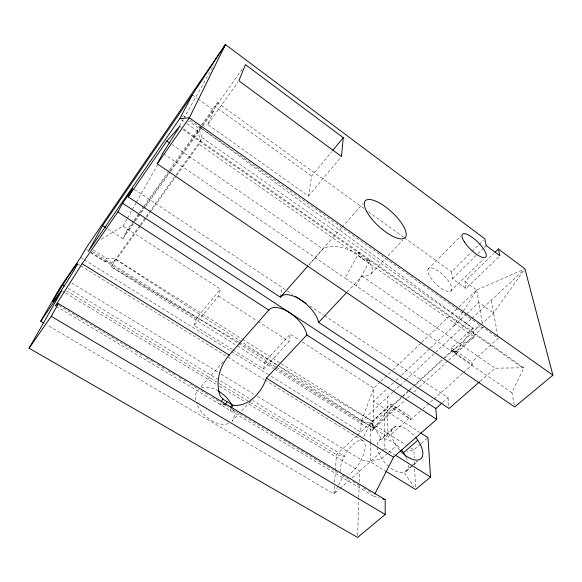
<?xml version="1.0" encoding="UTF-8"?>
<svg xmlns="http://www.w3.org/2000/svg" width="582" height="582" viewBox="0 0 582 582"><rect width="100%" height="100%" fill="white"/><g stroke="black" fill="none" stroke-linecap="round" stroke-linejoin="round"><path stroke-width="0.44" stroke-dasharray="2.91 2.18" d="M370.508 442.691L370.203 461.686L384.818 470.642M370.523 441.789L370.836 422.794L361.087 421.855L275.017 367.824M357.624 535.622L358.759 498.381M358.788 497.472L359.145 485.664M359.261 482.027L359.589 471.129L248.383 403.77M380.308 381.908L373.753 388.158L361.087 421.855L360.775 432.099L268.418 374.539M334.446 485.912L333.937 493.958L46.975 324.923M334.665 482.34L335.341 471.609M335.399 470.714L336.411 454.622L356.824 435.751M233.091 349.877L263.653 368.966L289.145 341.481L290.251 334.206L299.359 340.092M198.047 99.005L213.921 110.405L207.759 124.461L308.489 196.039L311.625 176.084L331.762 151.647M280.349 297.206L282.088 287.486M263.653 368.966L265.028 361.553L290.251 334.206M232.32 349.404L194.112 325.549L218.534 296.093L220.527 289.152L122.962 226.107L100.046 240.046M194.112 325.549L196.345 318.434L220.527 289.152M176.804 175.277L199.029 144.285L201.976 137.57L198.673 128.193L188.495 121.005M363.896 208.472L217.348 102.599L215.478 106.848L311.625 176.084M146.235 216.511L200.71 140.458L197.378 131.03L198.673 128.193M514.328 405.152L511.898 392.668L523.873 367.773L181.991 127.851M107.881 228.959L122.904 238.591L127.684 229.155L133.445 221.015M56.17 306.314L373.68 496.301L374.546 494.605M90.603 252.799L104.789 261.696L106.542 258.313L115.141 258.903L241.799 338.848M338.011 486.101L333.937 493.958L339.335 489.149M338.418 485.315L343.307 475.887M363.823 436.325L370.836 422.794L406.185 445.063M511.898 392.668L356.14 285.835L370.225 259.979C363.874 262.948 359.24 255.513 354.904 252.275C345.293 248.376 332.577 242.643 322.937 249.023L309.144 264.628M356.14 285.835L345.031 278.181L359.276 252.261L356.431 253.148M231.069 408.608L230.108 410.31L234.539 410.87M122.962 226.107L126.978 219.007M127.422 218.214L131.874 210.32M132.325 209.535L135.89 203.22M136.334 202.427L157.271 165.332M179.554 125.865L183.119 119.55M183.563 118.757L213.863 65.082M220.571 403.108L219.901 404.286L225.038 404.846L228.675 407.051M347.156 291.975L362.055 276.094L368.035 275.381L371.149 273.642L372.64 271.03L372.342 267.691L370.239 263.864L367.351 260.794M430.469 347.949L453.647 326.16L462.777 311.836M463.257 311.086L476.716 289.982L524.106 269.233M133.969 220.272L138.691 213.616M139.214 212.874L143.412 206.952M143.936 206.21L169.107 170.686M169.631 169.951L201.088 125.545M201.612 124.803L217.348 102.599M125.079 234.299L134.013 221.698M134.537 220.956L139.796 213.55M140.32 212.808L201.816 126.112M202.34 125.37L242.287 69.062M122.904 238.591L135.002 221.546M135.533 220.804L144.998 207.468M145.529 206.726L170.257 171.901M170.781 171.166L202.347 126.709M202.871 125.967L213.921 110.405M480.892 324.705L493.543 313.058L523.887 270.339M207.759 124.461L237.842 82.273M139.884 225.372L113.439 262.286L104.789 261.696M140.415 224.63L145.704 217.246M140.291 226.194L111.184 266.782L236.67 345.468M140.822 225.46L146.111 218.075M146.642 217.341L150.876 211.441M151.4 210.699L176.273 176.019M402.191 396.415L390.951 406.782L372.167 430.433L274.398 369.119M308.489 196.039L340.907 157.205M223.233 361.64L198.142 390.035A22.982 13.99 42.1 0 0 195.879 400.962M308.984 264.606L341.481 227.838M342.085 227.155L363.146 203.322M250.638 401.34L232.08 420.997A22.982 13.99 42.1 0 0 233.542 409.168M371.149 273.642L385.451 258.488M387.939 255.854L402.86 240.039M428.054 269.175L460.806 236.045M498.585 257.055L465.949 288.49L452.418 278.756L451.537 271.787L471.391 252.144M472.031 251.511L478.44 245.175M479.081 244.542L483.562 240.111M452.418 278.756L477.269 254.341M477.909 253.716L483.642 248.078M484.282 247.452L486.196 245.575M450.584 291.153A15.845 5.74 44.6 0 0 438.792 271.372A15.845 5.74 44.6 0 0 429.909 276.501A15.845 5.74 44.6 0 0 450.584 291.153L483.387 259.223M465.949 288.49L464.902 281.448L493.871 253.345M380.963 381.283L392.115 370.654M392.77 370.028L420.968 343.133M421.623 342.507L458.354 307.492M459.009 306.867L476.716 289.982L464.902 281.448M393.388 382.818L373.528 401.5L373.237 428.097L279.105 366.391M396.036 380.33L400.671 375.972M401.333 375.346L429.807 348.574M453.647 326.16L465.906 314.615M466.553 314.011L478.819 302.473L493.543 313.058L498.003 336.491M361.087 421.855L392.763 392.203M393.417 391.591L399.288 386.106M399.943 385.502L405.167 380.628M405.821 380.017L471.274 318.936M471.937 318.318L523.611 270.106M390.915 403.995L390.951 406.782L410.899 419.607L410.776 416.792L390.915 403.995L372.298 421.208L372.167 430.433L406.847 398.641M463.483 372.545L472.249 364.703L451.792 350.662L451.494 347.963L472.897 328.168L482.98 327.368L493.216 334.606M357.486 435.14L384.717 409.961L419.651 432.31M402.853 395.804L408.804 390.311M409.466 389.7L451.792 350.662L474.214 336.891L472.897 328.168L199.568 126.934M408.288 391.548L387.641 410.557L387.903 437.3L276.239 367.14M408.957 390.929L412.951 387.256M415.613 384.797L442.262 360.273M444.924 357.821L480.223 325.316M482.98 327.368L456.666 351.521L451.792 350.662M407.516 398.03L411.518 394.363M414.188 391.912L418.858 387.634M419.52 387.023L448.198 360.738M448.868 360.127L474.214 336.891L199.029 144.285M379.253 440.29L393.432 427.501M395.876 426.308L381.741 439.046L370.836 422.794M472.249 364.703L471.864 361.975L498.33 338.222L493.943 335.123M387.903 437.3L410.776 416.792M420.335 411.161L410.899 419.607L395.956 407.24L390.951 406.782M423.034 408.746L433.146 399.696M433.823 399.092L462.806 373.149M340.012 488.553L349.462 480.143M352.161 477.735L384.855 448.642L384.717 409.961M442.633 402.482L448.075 397.666L324.174 315.451M387.67 453.327L381.727 458.572L370.203 461.686L361.196 459.802L257.448 396.4M388.332 452.738L396.255 445.739M480.245 381.225L495.122 368.195L523.873 367.773M420.597 444.066L413.867 449.901L406.985 451.763M421.273 443.484L428.01 437.649M411.452 466.131L404.119 472.395L413.598 486.523M412.121 465.556L417.454 461.002M406.512 470.976L413.155 465.302M413.824 464.734L417.811 461.33M201.976 137.57L472.897 328.168L456.666 351.521L456.986 354.227L454.236 351.092L453.531 350.968M359.894 257.259L361.764 256.706L367.635 260.023L369.214 260.27L522.578 367.788M365.743 260.561L367.635 260.023M373.68 496.301L379.42 497.974M223.008 403.69L225.11 404.861M238.613 342.143L111.184 266.782L115.141 258.903L278.349 365.889M239.398 342.609L276.923 364.805M277.701 365.263L372.298 421.208L373.237 428.097L395.956 407.24L372.298 421.208L280.182 363.066M58.891 305.412L132.398 349.476M135.22 351.164L143.296 356.009M146.126 357.697L154.186 362.542M157.3 364.405L164.044 368.435M168.198 370.938L174.949 374.968M179.096 377.463L185.854 381.508M189.987 383.996L196.76 388.041M200.885 390.529L207.665 394.581M211.783 397.055L218.57 401.114M222.673 403.588L227.344 406.389M231.236 408.717L337.895 472.635M341.794 474.97L348.814 479.175M352.714 481.518L359.734 485.723M363.634 488.058L370.647 492.263M66.53 290.862L218.534 383.094M219.305 383.567L249.554 401.922M250.333 402.388L336.411 454.622L344.326 456.281L252.777 400.598M62.529 291.196L64.864 292.608M65.635 293.081L216.504 384.462M219.61 386.346L245.277 401.886M68.116 288.301L251.999 400.125M71.63 282.845L217.959 372.269M221.058 374.161L254.349 394.509M77.486 263.842L79.799 265.276M80.571 265.756L227.14 356.62M227.911 357.101L264.17 379.573M264.941 380.053L363.677 441.265M384.855 448.642L394.756 454.804M80.622 257.506L83.699 259.419M84.47 259.899L230.705 351.033M231.476 351.513L267.647 374.059M86.296 249.351L87.831 250.318M90.908 252.246L196.345 318.434M265.028 361.553L274.246 367.344M237.441 345.948L273.627 368.639M410.79 447.965L413.867 449.901L414.217 458.005M93.2 249.918L106.542 258.313M92.254 251.526L237.747 342.958M238.518 343.438L275.468 366.66M242.57 339.328L279.418 362.586M218.534 296.093L257.259 320.98M258.015 321.468L289.145 341.481M302.393 342.049L373.753 388.158L373.528 401.5L387.641 410.557L387.539 397.077M134.333 189.412L286.57 290.469M287.319 290.964L292.55 294.448M309.82 305.921L323.425 314.949M408.688 376.7L409.081 376.969M452.098 350.713L454.316 351.768M163.557 153.677L345.031 278.181M451.494 347.963L471.864 361.975M172.083 144.605L322.937 249.023M362.055 276.094L495.122 368.195M179.765 126.287L181.249 127.327M182.894 129.56L369.214 260.27M183.563 115.614L185.745 117.164M190.11 120.248L481.496 326.313M181.228 115.862L182.675 116.895M181.257 119.666L186.386 123.282M187.12 123.799L197.378 131.03M192.278 94.859L197.327 98.489M368.319 211.666L403.668 237.209M404.403 237.74L451.537 271.787M453.022 350.881L454.397 352.445L454.236 351.092M358.286 252.573L361.764 256.706M491.128 300.414L493.543 313.058M476.716 289.982L482.383 323.781M455.451 351.31L455.611 352.656M448.075 397.666L449.129 408.462M414.377 461.599L414.537 465.2M414.69 468.801L415.519 487.701M228.413 423.536A22.982 13.99 42.1 0 1 196.316 402.562M201.27 388.012A22.982 13.99 42.1 0 1 217.726 390.646M340.317 471.718A20.203 8.235 -59.3 0 1 352.961 444.59A20.203 8.235 -59.3 0 1 365.03 448.635A20.203 8.235 -59.3 0 1 348.749 474.541M408.346 465.222A20.53 10.461 48.9 0 1 389.584 467.244M388.907 466.684A20.53 10.461 48.9 0 1 377.289 448.089M377.151 444.924A20.53 10.461 48.9 0 1 400.321 448.562M406.054 457.03A20.53 10.461 48.9 0 1 407.698 461.3M399.638 450.082A20.792 10.214 48.7 0 1 393.279 427.639A20.792 10.214 48.7 0 1 414.529 436.085"/><path stroke-width="0.87" d="M343.271 137.679L341.488 156.514L238.896 80.796L245.437 64.617L343.271 137.679L332.911 150.251M306.889 334.919L266.345 378.14C261.747 392.13 248.987 407.058 232.931 405.283C227.598 401.376 219.945 399.696 219.014 391.904C216.009 378.897 220.636 365.023 229.199 355.071L269.233 309.588A24.735 12.404 42.4 0 1 288.163 311.792A24.735 12.404 42.4 0 1 305.994 331.631L306.889 334.919L436.689 419.353L393.527 457.139L374.954 493.805M498.374 248.972L499.894 255.796L486.196 245.575L484.842 238.838L225.445 44.559L189.346 117.79L157.322 163.84L514.677 406.934L552.9 375.179L524.935 268.862L498.374 248.972L495.158 252.101M192.278 94.859L179.794 118.633L88.362 251.395L102.621 225.583L192.278 94.859L225.445 44.559L222.324 50.088M157.322 163.84L162.815 153.168L179.765 126.287L166.859 140.99L128.229 196.927L280.349 297.206L307.943 265.989M128.229 196.927L132.827 188.408L122.584 203.263L117.855 211.95L82.106 263.711L55.392 305.848L58.404 303.615L385.16 499.64L385.211 514.473L357.574 537.441L29.1 348.211L61.75 290.724L40.718 321.242L43.846 323.083M29.1 348.211L51.274 316.324L58.404 303.615M230.472 407.262L231.963 404.606M231.44 407.938L232.931 405.283M225.489 404.192L226.995 401.529M221.284 401.849L222.79 399.187M40.718 321.242L60.324 287.101L80.622 257.506L85.525 248.863L225.445 44.559M280.349 297.206L280.706 296.609A25.019 12.113 42.4 0 1 299.577 299.133A25.019 12.113 42.4 0 1 317.663 319.14L318.609 322.421L449.129 408.462L479.568 381.814M318.609 322.421L346.537 292.637M436.689 419.353L435.838 408.499L441.956 403.086M403.537 452.687L417.811 440.247M420.415 432.79L428.01 437.649L430.549 477.087L415.599 489.498L385.59 471.114M179.794 118.633L189.346 117.79L552.9 375.179M382.701 498.927L385.16 499.64M51.274 316.324L385.211 514.473M62.689 284.998L64.238 285.937M395.52 455.277L430.549 477.087M82.106 263.711L229.199 355.071M266.345 378.14L393.527 457.139M102.621 225.583L105.626 227.511M117.855 211.95L268.877 310.191M122.584 203.263L435.838 408.499M295.54 296.434L306.045 303.418M166.859 140.99L169.842 143.056M218.432 391.053A22.982 13.99 42.1 0 1 231.52 404.417M415.686 437.431A20.792 10.214 48.7 0 1 420.808 458.798A20.792 10.214 48.7 0 1 400.169 450.664M401.456 449.893A20.53 10.461 48.9 0 1 405.698 456.31M366.769 211.63A27.114 9.661 42.7 0 0 403.086 238.736A27.114 9.661 42.7 0 0 385.953 207.207A27.114 9.661 42.7 0 0 366.769 211.63M464.378 241.93A16.311 5.122 44.4 0 0 485.315 257.346A16.311 5.122 44.4 0 0 472.555 237.587A16.311 5.122 44.4 0 0 464.378 241.93M58.658 294.31A22.756 0.917 -57.2 0 0 77.486 263.842A22.756 0.917 -57.2 0 0 59.306 290.389A22.756 0.917 -57.2 0 0 58.658 294.31"/></g></svg>
